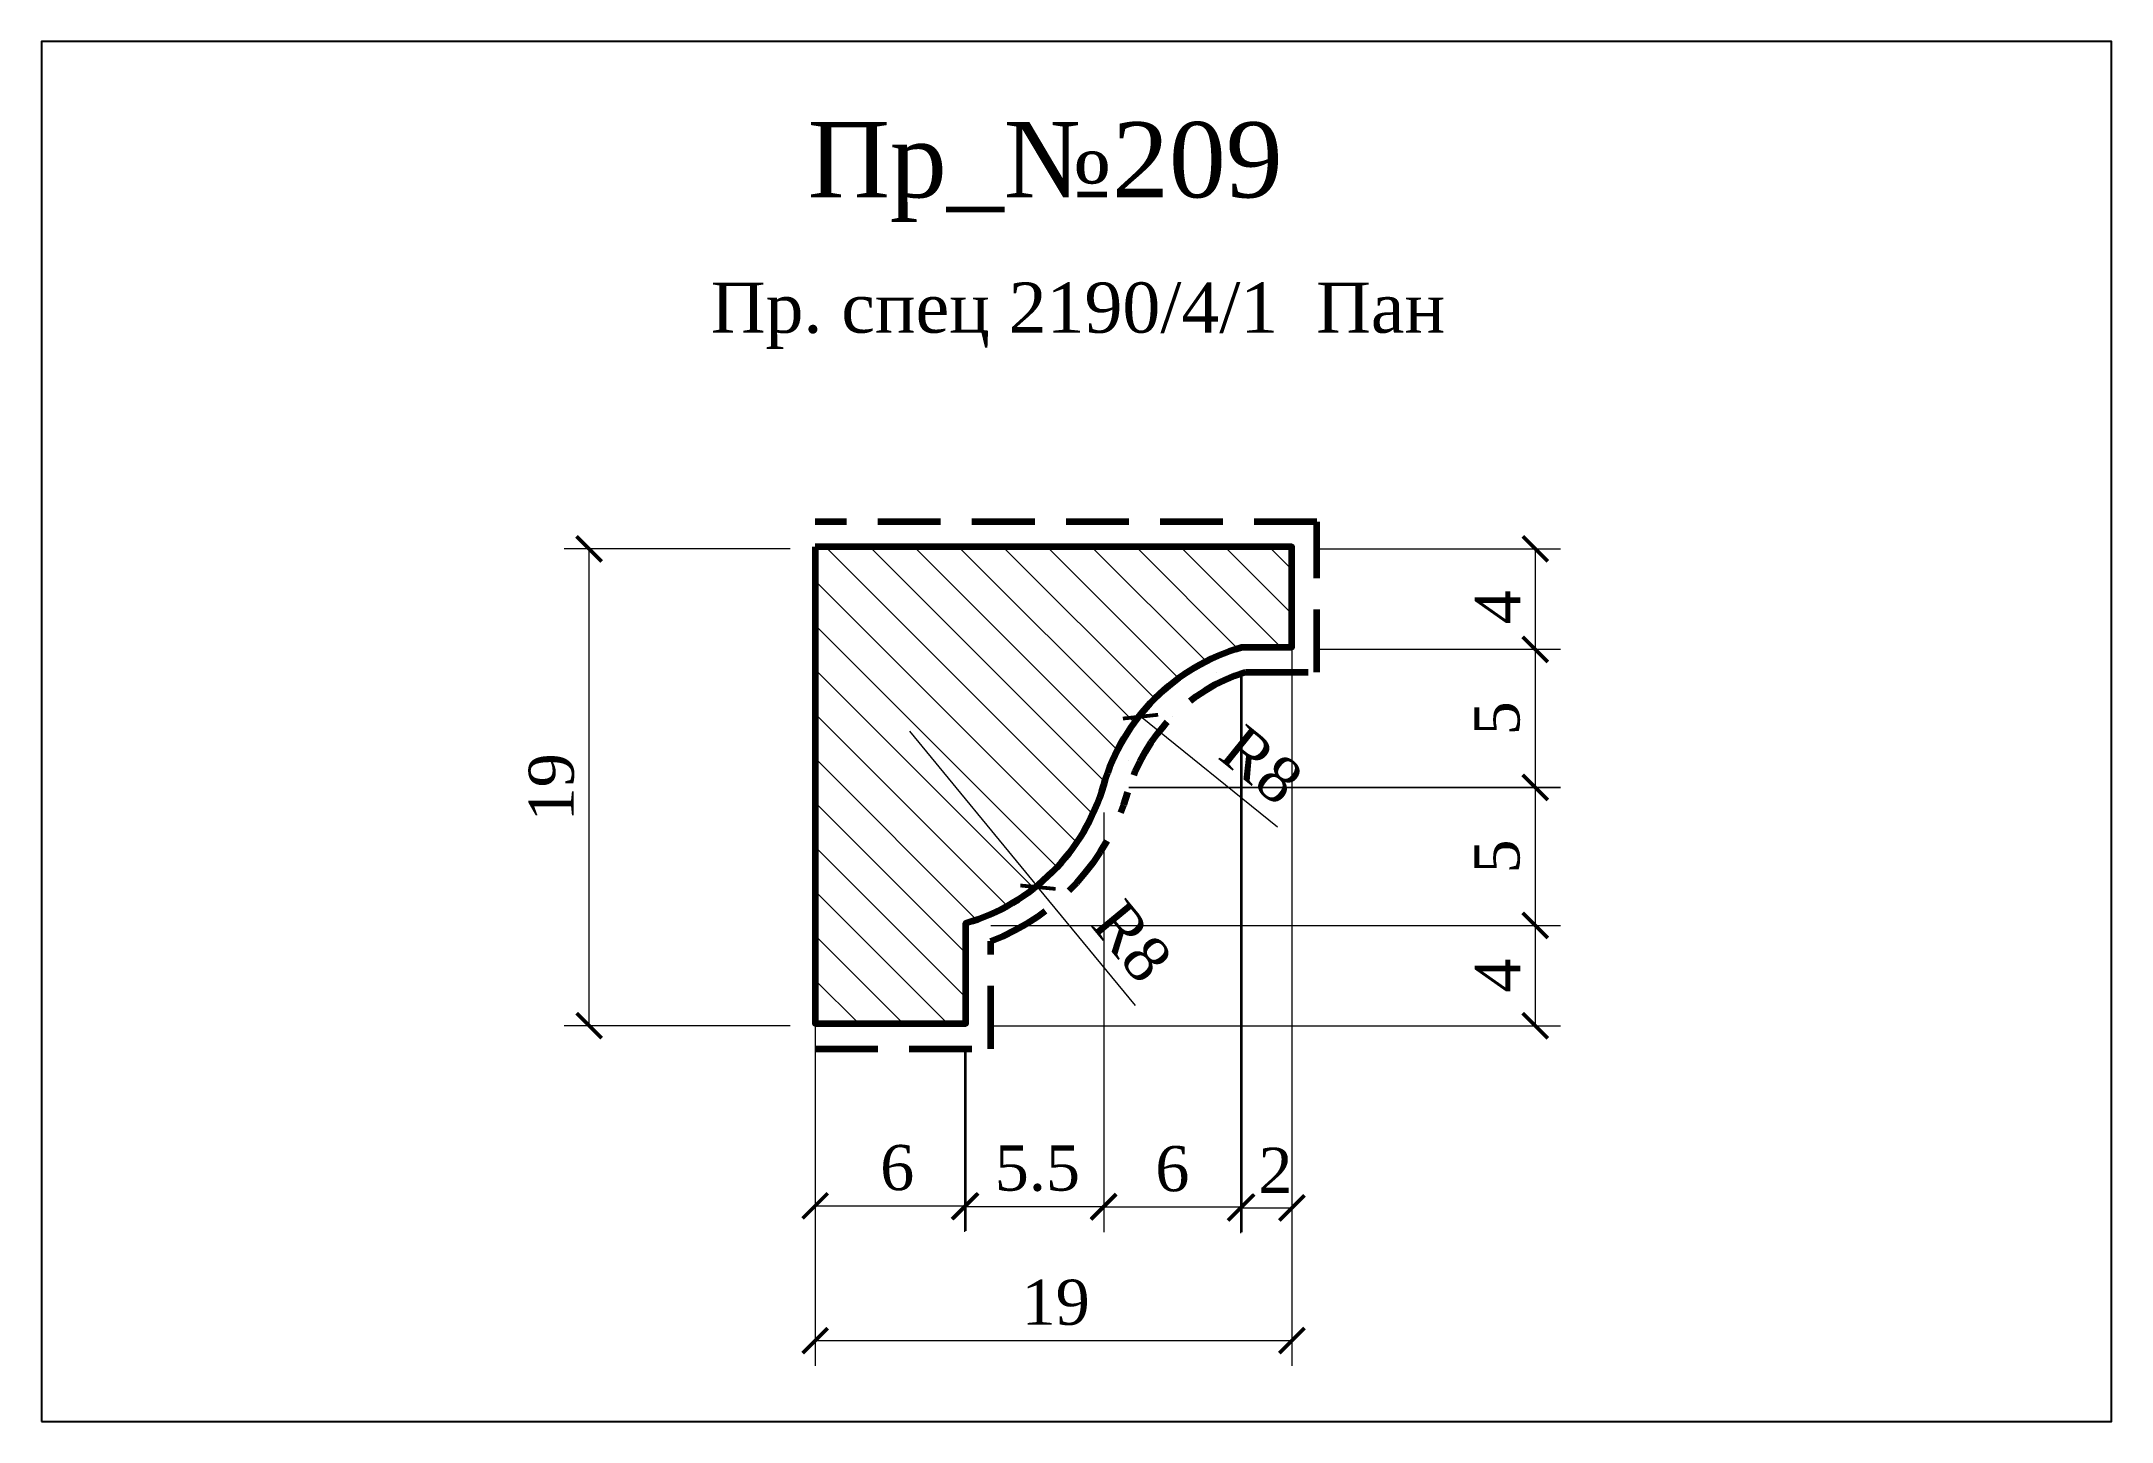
# Model space of a CAD drawing. Header units: millimetres. Extents: x 309233.6 to 309316.1, y -95675.7 to -95620.7.
import ezdxf

# ---------------------------------------------------------------- set-up
doc = ezdxf.new("R2010")
doc.units = ezdxf.units.MM
doc.header["$MEASUREMENT"] = 0
doc.linetypes.add('HIDDEN', pattern=[0.375, 0.25, -0.125])
doc.layers.add('Outside panel', color=7, linetype='Continuous', lineweight=18, true_color=0x7f5e57)
doc.layers.add('линия 50', color=1, linetype='Continuous', lineweight=140)
doc.layers.add('размеры в модели', color=7, linetype='Continuous')
doc.styles.add('ELECT', font='times.ttf')
doc.styles.get("Standard").update_dxf_attribs({"font": 'times.ttf'})
doc.dimstyles.new('M_1', dxfattribs={"dimtxt": 1.8, "dimasz": 1, "dimexe": 1, "dimexo": 1, "dimgap": 0.6, "dimtad": 1, "dimdec": 0, "dimdsep": 46, "dimtxsty": 'Standard', "dimblk": 'ARCHTICK', "dimcen": -5, "dimclrd": 7, "dimclre": 7, "dimclrt": 7, "dimadec": 0, "dimazin": 0, "dimtfac": 1, "dimtdec": 0, "dimtmove": 0, "dimatfit": 3, "dimfxl": 1, "dimtolj": 1, "dimtzin": 0, "dimlwd": 5, "dimlwe": 5, "dimarcsym": 0})

# ---------------------------------------------------------------- blocks, each defined once
blk = doc.blocks.new('_ArchTick')
at = {"color": 0, "linetype": 'ByBlock', "const_width": 0.15}
blk.add_lwpolyline([(-0.5, -0.5), (0.5, 0.5)], dxfattribs=at)
blk = doc.blocks.new('*D6')
at = {"layer": 'Defpoints', "color": 0, "ltscale": 1000, "transparency": 16777216}
for p in [(309283.411, -95644.899), (309275.911, -95650.398), (309293.11, -95650.398)]:
    blk.add_point(p, dxfattribs=at)
at = {"layer": 'размеры в модели', "color": 7, "lineweight": 5, "ltscale": 1000, "transparency": 16777216}
for p, q in [((309284.411, -95644.899), (309294.11, -95644.899)), ((309293.11, -95644.899), (309293.11, -95650.398)), ((309276.911, -95650.398), (309294.11, -95650.398))]:
    blk.add_line(p, q, dxfattribs=at)
for p, rotation in [((309293.11, -95644.899), 90), ((309293.11, -95650.398), 270)]:
    blk.add_blockref('_ArchTick', p, dxfattribs=dict(at, rotation=rotation))
at = {"layer": 'размеры в модели', "color": 7, "ltscale": 1000, "transparency": 16777216, "insert": (309291.595, -95647.648), "char_height": 1.8, "attachment_point": 5, "rotation": 90}
blk.add_mtext('\\A1;5', dxfattribs=at)
blk = doc.blocks.new('*D5')
at = {"layer": 'Defpoints', "color": 0, "ltscale": 1000, "transparency": 16777216}
for p in [(309268.167, -95648.155), (309273.292, -95654.379)]:
    blk.add_point(p, dxfattribs=at)
at = {"layer": 'размеры в модели', "color": 7, "lineweight": 5, "ltscale": 1000, "transparency": 16777216}
for p in [(309268.167, -95648.155), (309277.172, -95659.09)]:
    blk.add_line(p, (309273.292, -95654.379), dxfattribs=at)
at = {"layer": 'размеры в модели', "color": 7, "lineweight": 5, "ltscale": 1000, "transparency": 16777216, "rotation": 129.4706477688351}
blk.add_blockref('_ArchTick', (309273.292, -95654.379), dxfattribs=at)
at = {"layer": 'размеры в модели', "color": 7, "ltscale": 1000, "transparency": 16777216, "insert": (309277.038, -95656.543), "char_height": 1.8, "attachment_point": 5, "rotation": 309.47065}
blk.add_mtext('\\A1;R8', dxfattribs=at)
blk = doc.blocks.new('*D4')
at = {"layer": 'Defpoints', "color": 0, "ltscale": 1000, "transparency": 16777216}
for p in [(309277.378, -95647.583), (309283.655, -95652.643)]:
    blk.add_point(p, dxfattribs=at)
at = {"layer": 'размеры в модели', "color": 7, "lineweight": 5, "ltscale": 1000, "transparency": 16777216}
blk.add_line((309282.839, -95651.985), (309277.378, -95647.583), dxfattribs=at)
at = {"layer": 'размеры в модели', "color": 7, "lineweight": 5, "ltscale": 1000, "transparency": 16777216, "rotation": 141.1286548651896}
blk.add_blockref('_ArchTick', (309277.378, -95647.583), dxfattribs=at)
at = {"layer": 'размеры в модели', "color": 7, "ltscale": 1000, "transparency": 16777216, "insert": (309282.193, -95649.517), "char_height": 1.8, "attachment_point": 5, "rotation": 321.12865}
blk.add_mtext('\\A1;R8', dxfattribs=at)
blk = doc.blocks.new('*D3')
at = {"layer": 'Defpoints', "color": 0, "ltscale": 1000, "transparency": 16777216}
for p in [(309270.411, -95655.899), (309270.411, -95659.899), (309293.11, -95659.899)]:
    blk.add_point(p, dxfattribs=at)
at = {"layer": 'размеры в модели', "color": 7, "lineweight": 5, "ltscale": 1000, "transparency": 16777216}
for p, q in [((309271.411, -95655.899), (309294.11, -95655.899)), ((309293.11, -95655.899), (309293.11, -95659.899)), ((309271.411, -95659.899), (309294.11, -95659.899))]:
    blk.add_line(p, q, dxfattribs=at)
for p, rotation in [((309293.11, -95655.899), 90), ((309293.11, -95659.899), 270)]:
    blk.add_blockref('_ArchTick', p, dxfattribs=dict(at, rotation=rotation))
at = {"layer": 'размеры в модели', "color": 7, "ltscale": 1000, "transparency": 16777216, "insert": (309291.61, -95657.899), "char_height": 1.8, "attachment_point": 5, "rotation": 90}
blk.add_mtext('\\A1;4', dxfattribs=at)
blk = doc.blocks.new('*D2')
at = {"layer": 'Defpoints', "color": 0, "ltscale": 1000, "transparency": 16777216}
for p in [(309275.909, -95650.407), (309270.411, -95655.899), (309293.11, -95655.899)]:
    blk.add_point(p, dxfattribs=at)
at = {"layer": 'размеры в модели', "color": 7, "lineweight": 5, "ltscale": 1000, "transparency": 16777216}
for p, q in [((309276.909, -95650.407), (309294.11, -95650.407)), ((309293.11, -95650.407), (309293.11, -95655.899)), ((309271.411, -95655.899), (309294.11, -95655.899))]:
    blk.add_line(p, q, dxfattribs=at)
for p, rotation in [((309293.11, -95650.407), 90), ((309293.11, -95655.899), 270)]:
    blk.add_blockref('_ArchTick', p, dxfattribs=dict(at, rotation=rotation))
at = {"layer": 'размеры в модели', "color": 7, "ltscale": 1000, "transparency": 16777216, "insert": (309291.595, -95653.153), "char_height": 1.8, "attachment_point": 5, "rotation": 90}
blk.add_mtext('\\A1;5', dxfattribs=at)
blk = doc.blocks.new('*D1')
at = {"layer": 'Defpoints', "color": 0, "ltscale": 1000, "transparency": 16777216}
for p in [(309283.411, -95640.899), (309283.411, -95644.899), (309293.11, -95644.899)]:
    blk.add_point(p, dxfattribs=at)
at = {"layer": 'размеры в модели', "color": 7, "lineweight": 5, "ltscale": 1000, "transparency": 16777216}
for p, q in [((309284.411, -95640.899), (309294.11, -95640.899)), ((309293.11, -95640.899), (309293.11, -95644.899)), ((309284.411, -95644.899), (309294.11, -95644.899))]:
    blk.add_line(p, q, dxfattribs=at)
for p, rotation in [((309293.11, -95640.899), 90), ((309293.11, -95644.899), 270)]:
    blk.add_blockref('_ArchTick', p, dxfattribs=dict(at, rotation=rotation))
at = {"layer": 'размеры в модели', "color": 7, "ltscale": 1000, "transparency": 16777216, "insert": (309291.61, -95643.222), "char_height": 1.8, "attachment_point": 5, "rotation": 90}
blk.add_mtext('\\A1;4', dxfattribs=at)
blk = doc.blocks.new('*D12')
at = {"layer": 'Defpoints', "color": 0, "ltscale": 1000, "transparency": 16777216}
for p in [(309281.365, -95644.912), (309283.411, -95644.899), (309283.411, -95667.16)]:
    blk.add_point(p, dxfattribs=at)
at = {"layer": 'размеры в модели', "color": 7, "lineweight": 5, "ltscale": 1000, "transparency": 16777216}
for p, q in [((309281.365, -95645.912), (309281.365, -95668.16)), ((309283.411, -95645.899), (309283.411, -95668.16)), ((309281.365, -95667.16), (309283.411, -95667.16))]:
    blk.add_line(p, q, dxfattribs=at)
at = {"layer": 'размеры в модели', "color": 7, "lineweight": 5, "ltscale": 1000, "transparency": 16777216, "rotation": 180}
blk.add_blockref('_ArchTick', (309281.365, -95667.16), dxfattribs=at)
at = {"layer": 'размеры в модели', "color": 7, "lineweight": 5, "ltscale": 1000, "transparency": 16777216}
blk.add_blockref('_ArchTick', (309283.411, -95667.16), dxfattribs=at)
at = {"layer": 'размеры в модели', "color": 7, "ltscale": 1000, "transparency": 16777216, "insert": (309282.754, -95665.66), "char_height": 1.8, "attachment_point": 5}
blk.add_mtext('\\A1;2', dxfattribs=at)
blk = doc.blocks.new('*D11')
at = {"layer": 'Defpoints', "color": 0, "ltscale": 1000, "transparency": 16777216}
for p in [(309281.411, -95644.899), (309275.911, -95650.455), (309281.411, -95667.121)]:
    blk.add_point(p, dxfattribs=at)
at = {"layer": 'размеры в модели', "color": 7, "lineweight": 5, "ltscale": 1000, "transparency": 16777216}
for p, q in [((309281.411, -95645.899), (309281.411, -95668.121)), ((309275.911, -95651.455), (309275.911, -95668.121)), ((309275.911, -95667.121), (309281.411, -95667.121))]:
    blk.add_line(p, q, dxfattribs=at)
at = {"layer": 'размеры в модели', "color": 7, "lineweight": 5, "ltscale": 1000, "transparency": 16777216, "rotation": 180}
blk.add_blockref('_ArchTick', (309275.911, -95667.121), dxfattribs=at)
at = {"layer": 'размеры в модели', "color": 7, "lineweight": 5, "ltscale": 1000, "transparency": 16777216}
blk.add_blockref('_ArchTick', (309281.411, -95667.121), dxfattribs=at)
at = {"layer": 'размеры в модели', "color": 7, "ltscale": 1000, "transparency": 16777216, "insert": (309278.647, -95665.606), "char_height": 1.8, "attachment_point": 5}
blk.add_mtext('\\A1;6', dxfattribs=at)
blk = doc.blocks.new('*D10')
at = {"layer": 'Defpoints', "color": 0, "ltscale": 1000, "transparency": 16777216}
for p in [(309275.911, -95650.399), (309270.361, -95659.899), (309275.911, -95667.106)]:
    blk.add_point(p, dxfattribs=at)
at = {"layer": 'размеры в модели', "color": 7, "lineweight": 5, "ltscale": 1000, "transparency": 16777216}
for p, q in [((309275.911, -95651.399), (309275.911, -95668.106)), ((309270.361, -95660.899), (309270.361, -95668.106)), ((309270.361, -95667.106), (309275.911, -95667.106))]:
    blk.add_line(p, q, dxfattribs=at)
at = {"layer": 'размеры в модели', "color": 7, "lineweight": 5, "ltscale": 1000, "transparency": 16777216, "rotation": 180}
blk.add_blockref('_ArchTick', (309270.361, -95667.106), dxfattribs=at)
at = {"layer": 'размеры в модели', "color": 7, "lineweight": 5, "ltscale": 1000, "transparency": 16777216}
blk.add_blockref('_ArchTick', (309275.911, -95667.106), dxfattribs=at)
at = {"layer": 'размеры в модели', "color": 7, "ltscale": 1000, "transparency": 16777216, "insert": (309273.269, -95665.588), "char_height": 1.8, "attachment_point": 5}
blk.add_mtext('\\A1;5.5', dxfattribs=at)
blk = doc.blocks.new('*D9')
at = {"layer": 'Defpoints', "color": 0, "ltscale": 1000, "transparency": 16777216}
for p in [(309264.411, -95659.982), (309270.411, -95659.899), (309270.411, -95667.078)]:
    blk.add_point(p, dxfattribs=at)
at = {"layer": 'размеры в модели', "color": 7, "lineweight": 5, "ltscale": 1000, "transparency": 16777216}
for p, q in [((309264.411, -95660.982), (309264.411, -95668.078)), ((309270.411, -95660.899), (309270.411, -95668.078)), ((309264.411, -95667.078), (309270.411, -95667.078))]:
    blk.add_line(p, q, dxfattribs=at)
at = {"layer": 'размеры в модели', "color": 7, "lineweight": 5, "ltscale": 1000, "transparency": 16777216, "rotation": 180}
blk.add_blockref('_ArchTick', (309264.411, -95667.078), dxfattribs=at)
at = {"layer": 'размеры в модели', "color": 7, "lineweight": 5, "ltscale": 1000, "transparency": 16777216}
blk.add_blockref('_ArchTick', (309270.411, -95667.078), dxfattribs=at)
at = {"layer": 'размеры в модели', "color": 7, "ltscale": 1000, "transparency": 16777216, "insert": (309267.683, -95665.563), "char_height": 1.8, "attachment_point": 5}
blk.add_mtext('\\A1;6', dxfattribs=at)
blk = doc.blocks.new('*D8')
at = {"layer": 'Defpoints', "color": 0, "ltscale": 1000, "transparency": 16777216}
for p in [(309264.411, -95640.899), (309283.411, -95640.899), (309283.411, -95672.447)]:
    blk.add_point(p, dxfattribs=at)
at = {"layer": 'размеры в модели', "color": 7, "lineweight": 5, "ltscale": 1000, "transparency": 16777216}
for p, q in [((309264.411, -95641.899), (309264.411, -95673.447)), ((309283.411, -95641.899), (309283.411, -95673.447)), ((309264.411, -95672.447), (309283.411, -95672.447))]:
    blk.add_line(p, q, dxfattribs=at)
at = {"layer": 'размеры в модели', "color": 7, "lineweight": 5, "ltscale": 1000, "transparency": 16777216, "rotation": 180}
blk.add_blockref('_ArchTick', (309264.411, -95672.447), dxfattribs=at)
at = {"layer": 'размеры в модели', "color": 7, "lineweight": 5, "ltscale": 1000, "transparency": 16777216}
blk.add_blockref('_ArchTick', (309283.411, -95672.447), dxfattribs=at)
at = {"layer": 'размеры в модели', "color": 7, "ltscale": 1000, "transparency": 16777216, "insert": (309273.997, -95670.929), "char_height": 1.8, "attachment_point": 5}
blk.add_mtext('\\A1;19', dxfattribs=at)

msp = doc.modelspace()

# ---------------------------------------------------------------- hatches: boundary and pattern name
at = {"layer": 'Outside panel', "ltscale": 1000}
h = msp.add_hatch(dxfattribs=at)
h.set_pattern_fill('ANSI31', color=256, scale=10, angle=90)
h.set_pattern_definition([(135, (-2196.1956, 4287.4433), (-0.8838834765, -0.8838834765), [])])
edge = h.paths.add_edge_path()
edge.add_line((309264.411, -95640.814), (309264.411, -95659.814))
edge.add_line((309264.411, -95659.814), (309270.411, -95659.814))
edge.add_line((309270.411, -95659.814), (309270.411, -95655.814))
edge.add_arc((309268.167, -95648.07), 8.062, 286.15986, 343.84014)
edge.add_arc((309283.655, -95652.558), 8.062, 106.15986, 163.84014, ccw=False)
edge.add_line((309281.411, -95644.814), (309283.411, -95644.814))
edge.add_line((309283.411, -95644.814), (309283.411, -95640.814))
edge.add_line((309283.411, -95640.814), (309264.411, -95640.814))

# ---------------------------------------------------------------- linework, layer by layer
at = {"color": 6, "ltscale": 1000}
msp.add_lwpolyline([(309233.577, -95675.674), (309316.077, -95675.674), (309316.077, -95620.674), (309233.577, -95620.674)], close=True, dxfattribs=at)
at = {"layer": 'линия 50', "color": 1, "linetype": 'HIDDEN', "ltscale": 10, "true_color": 0xff0909}
msp.add_lwpolyline([(309264.411, -95660.814), (309271.411, -95660.814), (309271.411, -95656.532, 0.23485), (309276.872, -95650.592, -0.251952), (309281.558, -95645.814), (309284.411, -95645.814), (309284.411, -95639.814), (309264.411, -95639.814)], format="xyb", dxfattribs=at)
at = {"layer": 'линия 50', "color": 7}
msp.add_lwpolyline([(309264.411, -95640.814), (309264.411, -95659.814), (309270.411, -95659.814), (309270.411, -95655.814, 0.25713), (309275.911, -95650.314, -0.25713), (309281.411, -95644.814), (309283.411, -95644.814), (309283.411, -95640.814)], format="xyb", close=True, dxfattribs=at)

# ---------------------------------------------------------------- texts
at = {"color": 5, "ltscale": 1000, "style": 'ELECT'}
msp.add_text('Пр_№209', height=3, dxfattribs=at).set_placement((309264.12, -95626.891))
at = {"color": 7, "ltscale": 1000, "style": 'ELECT'}
msp.add_text('Пр. спец 2190/4/1  Пан', height=2, dxfattribs=at).set_placement((309260.253, -95632.282))

# ---------------------------------------------------------------- dimensions: what is measured, and where the dimension line sits
at = {"layer": 'размеры в модели', "color": 5, "ltscale": 1000}
msp.add_linear_dim(base=(309255.405, -95640.899), p1=(309264.411, -95659.899), p2=(309264.411, -95640.899), angle=90, dimstyle='M_1', dxfattribs=at).render()
for base, p1, p2, angle, picture, middle in [((309293.11, -95644.899), (309283.411, -95640.899), (309283.411, -95644.899), 90, '*D1', (309293.11, -95643.222)), ((309283.411, -95672.447), (309264.411, -95640.899), (309283.411, -95640.899), 180, '*D8', (309273.997, -95672.447))]:
    dim = msp.add_linear_dim(base=base, p1=p1, p2=p2, angle=angle, dimstyle='M_1', dxfattribs=at)
    dim.commit()
    dim.dimension.update_dxf_attribs({"geometry": picture, "text_midpoint": middle, "dimtype": 128})
for base, p1, p2, picture, middle in [((309293.11, -95650.398), (309283.411, -95644.899), (309275.911, -95650.398), '*D6', (309291.595, -95647.648)), ((309293.11, -95655.899), (309275.909, -95650.407), (309270.411, -95655.899), '*D2', (309291.595, -95653.153)), ((309293.11, -95659.899), (309270.411, -95655.899), (309270.411, -95659.899), '*D3', (309291.61, -95657.899))]:
    dim = msp.add_linear_dim(base=base, p1=p1, p2=p2, angle=90, dimstyle='M_1', dxfattribs=at)
    dim.commit()
    dim.dimension.update_dxf_attribs({"geometry": picture, "text_midpoint": middle})
for base, p1, p2, picture, middle in [((309281.411223046, -95667.12146624), (309275.911223046, -95650.455019771), (309281.411223046, -95644.898766873), '*D11', (309278.647108636, -95667.12146624)), ((309283.411, -95667.16), (309281.365, -95644.912), (309283.411, -95644.899), '*D12', (309282.754, -95667.16)), ((309270.411, -95667.078), (309264.411, -95659.982), (309270.411, -95659.899), '*D9', (309267.683, -95667.078))]:
    dim = msp.add_linear_dim(base=base, p1=p1, p2=p2, dimstyle='M_1', dxfattribs=at)
    dim.commit()
    dim.dimension.update_dxf_attribs({"geometry": picture, "text_midpoint": middle, "dimtype": 128})
dim = msp.add_radius_dim(center=(309283.655, -95652.643), mpoint=(309277.378, -95647.583), dimstyle='M_1', dxfattribs=at)
dim.commit()
dim.dimension.update_dxf_attribs({"geometry": '*D4', "text_midpoint": (309281.242, -95650.697), "dimtype": 132})
dim = msp.add_radius_dim(center=(309268.167, -95648.155), mpoint=(309273.292, -95654.379), dimstyle='M_1', dxfattribs=at)
dim.commit()
dim.dimension.update_dxf_attribs({"geometry": '*D5', "text_midpoint": (309277.038, -95656.543)})
dim = msp.add_linear_dim(base=(309275.911, -95667.106), p1=(309270.361, -95659.899), p2=(309275.911, -95650.399), text='5.5', dimstyle='M_1', dxfattribs=at)
dim.commit()
dim.dimension.update_dxf_attribs({"geometry": '*D10', "text_midpoint": (309273.269, -95667.106), "dimtype": 128})

doc.saveas('drawing.dxf')
